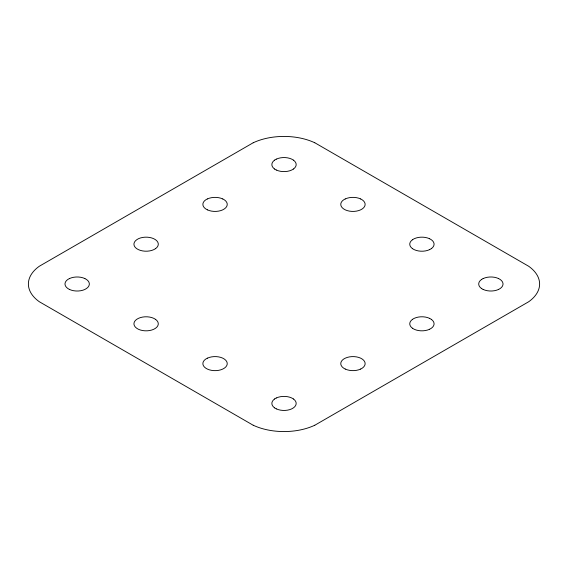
<?xml version="1.0" encoding="UTF-8"?>
<svg xmlns="http://www.w3.org/2000/svg" width="568" height="568" viewBox="0 0 568 568"><rect width="100%" height="100%" fill="white"/><g stroke="black" fill="none" stroke-linecap="round" stroke-linejoin="round"><path stroke-width="0.85" d="M274.543 160.133L276.304 159.118M155.561 248.635L153.793 249.65A12.169 7.022 0 0 1 138.436 249.636L136.647 248.635A12.169 7.022 0 0 1 136.689 239.76L138.407 238.73A12.169 7.022 0 0 1 153.814 238.752L155.561 239.753A12.169 7.022 0 0 1 155.554 248.635M293.457 169.023L291.696 170.038A12.169 7.029 0 0 1 276.332 170.024M412.439 239.753L414.207 238.73A12.169 7.029 0 0 1 429.6 238.745M431.353 248.635L429.593 249.65M274.543 398.977L276.311 397.962M412.439 319.365L414.207 318.35A12.169 7.022 0 0 1 429.607 318.364M481.387 279.555L483.155 278.54M253.229 142.745L39.334 266.236A48.67 28.102 0 0 0 39.355 301.757L253.229 425.255M207.356 198.928L205.595 199.943A12.169 7.022 0 0 0 205.623 208.832L207.363 209.848M69.459 278.54L67.698 279.555A12.169 7.029 0 0 0 67.741 288.438L69.459 289.46M345.259 198.928L343.491 199.943A12.169 7.029 0 0 0 343.498 208.825L345.252 209.848A12.169 7.022 0 0 0 360.659 209.826L362.405 208.825A12.169 7.022 0 0 0 362.398 199.95L360.637 198.928M207.356 358.152L205.595 359.175A12.169 7.022 0 0 0 205.623 368.064L207.363 369.072A12.169 7.022 0 0 0 222.741 369.072L224.509 368.057A12.169 7.029 0 0 0 224.502 359.175L222.748 358.152A12.169 7.022 0 0 0 207.363 358.181M498.541 289.46L500.301 288.445A12.169 7.029 0 0 0 500.294 279.562L498.541 278.54M429.593 329.27L431.353 328.247A12.169 7.022 0 0 0 431.346 319.372M360.644 369.072L362.405 368.057A12.169 7.022 0 0 0 362.398 359.175L360.637 358.159A12.169 7.022 0 0 0 345.28 358.174L343.491 359.175A12.169 7.022 0 0 0 343.505 368.05L345.259 369.072M314.771 425.255L528.666 301.764A48.678 28.102 0 0 0 528.645 266.243L314.771 142.745M429.593 238.737L431.353 239.753A12.169 7.029 0 0 1 431.346 248.635M276.304 170.038L274.543 169.023M483.155 289.46L481.387 288.445M222.748 198.928L224.509 199.943A12.169 7.022 0 0 1 224.502 208.825L222.748 209.848A12.169 7.022 0 0 1 207.363 209.84M429.593 318.35L431.353 319.365M84.852 278.54L86.613 279.555A12.169 7.029 0 0 1 86.606 288.438L84.852 289.46A12.169 7.029 0 0 1 69.488 289.446M276.311 408.882L274.543 407.86M293.457 160.141L291.696 159.118A12.169 7.029 0 0 0 276.332 159.132M412.439 248.635L414.207 249.65A12.169 7.029 0 0 0 429.6 249.636M412.446 328.247L414.207 329.262A12.169 7.022 0 0 0 429.6 329.255M293.457 398.977L291.696 397.962A12.169 7.029 0 0 0 276.332 397.976M155.561 319.365L153.793 318.35A12.169 7.029 0 0 0 138.429 318.357L136.647 319.365A12.169 7.029 0 0 0 136.689 328.247L138.407 329.262A12.169 7.029 0 0 0 153.807 329.248L155.554 328.247A12.169 7.029 0 0 0 155.554 319.365M314.757 425.247A48.678 28.102 0 0 1 253.25 425.24M253.243 142.753A48.67 28.102 0 0 1 314.75 142.753M293.45 398.985A12.169 7.029 0 0 1 293.45 407.86L291.696 408.882A12.169 7.029 0 0 1 276.332 408.868M274.585 407.86A12.169 7.029 0 0 1 274.585 398.985M360.652 369.065A12.169 7.022 0 0 1 345.28 369.058M412.489 328.247A12.169 7.022 0 0 1 412.482 319.372M498.555 289.446A12.169 7.029 0 0 1 483.176 289.446M481.43 288.438A12.169 7.029 0 0 1 481.43 279.562M483.176 278.554A12.169 7.029 0 0 1 498.555 278.554M412.482 248.635A12.169 7.029 0 0 1 412.482 239.753M345.28 198.942A12.169 7.022 0 0 1 360.652 198.942M69.488 278.554A12.169 7.029 0 0 1 84.859 278.554M293.45 160.141A12.169 7.029 0 0 1 293.45 169.016M274.585 169.016A12.169 7.029 0 0 1 274.585 160.141M207.37 198.949A12.169 7.022 0 0 1 222.741 198.949"/></g></svg>
